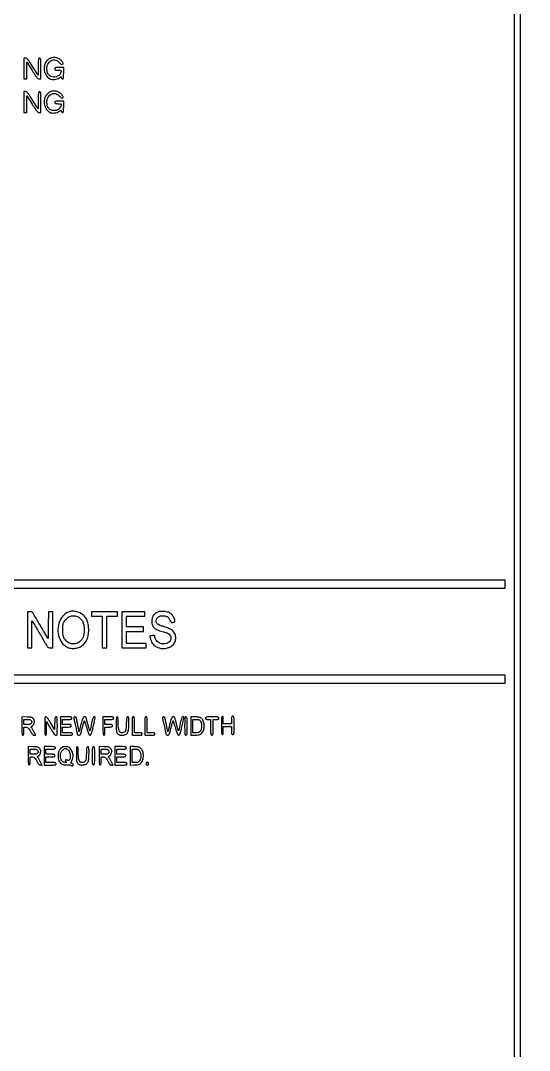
# Model space of a CAD drawing. Extents: x 0 to 1066, y 0 to 761.
# Drawn here: x 895 to 962.9, y 494.9 to 632.4 of the extents above; entities that cross this region are included whole.
import ezdxf

# ---------------------------------------------------------------- set-up
doc = ezdxf.new("R2010")
doc.units = 0
doc.header["$MEASUREMENT"] = 0

msp = doc.modelspace()

# ---------------------------------------------------------------- linework, layer by layer
for points in [[(183.390323, 95.266879, 0.000001), (192.989143, 95.254457, 0.000118)], [(479.458836, 95.240684, -0.000004), (502.524384, 95.211821, -0.198594)], [(733.258836, 95.240684, -0.000004), (756.324384, 95.211821, -0.198594)], [(542.992229, 95.24091, -0.000004), (565.972908, 95.212432, -0.198597)], [(606.442229, 95.24091, -0.000004), (629.422908, 95.212432, -0.198597)], [(669.892229, 95.24091, -0.000004), (692.872908, 95.212432, -0.198597)]]:
    msp.add_lwpolyline(points, format="xyb")
for points in [[(409.06215, 749.15415), (40.8618, 749.132981), (40.8618, 380.65769), (40.8618, 12.1824), (501.2973, 12.1824), (961.7328, 12.1824), (961.7328, 380.646631), (961.7328, 749.110861), (961.41555, 749.1633, 0.040886), (961.153339, 749.184871, 0.000002), (934.190609, 749.194398, 0.000089), (904.448031, 749.199508, 0.000054), (869.1804, 749.195529, -0.000029), (813.61687, 749.186499, -0.000004), (696.10453, 749.175037, -0.000004), (556.774728, 749.163736, -0.000004)], [(895.4064, 625.9977), (895.4064, 624.6018), (895.6179, 624.6018), (895.8294, 624.6018), (895.8294, 625.71874), (895.8294, 626.835681), (896.52735, 625.722175, 0.003964), (896.934192, 625.084393, 0.029731), (897.146791, 624.795968, 0.069798), (897.303088, 624.654174, 0.146703), (897.45795, 624.605234), (897.6906, 624.6018), (897.6906, 625.9977, 0.001998), (897.687082, 626.878242, 0.027744), (897.666923, 627.195465, 0.105182), (897.617521, 627.340387, 0.264061), (897.523787, 627.3936, 0.235214), (897.430827, 627.347308, 0.120933), (897.378172, 627.224836, 0.033481), (897.351806, 626.95778, 0.002711), (897.333437, 626.252887), (897.3099, 625.112173), (896.5908, 626.252497, 0.003789), (896.169516, 626.909468, 0.029398), (895.952933, 627.202462, 0.070275), (895.794998, 627.34527, 0.149384), (895.63905, 627.393211), (895.4064, 627.3936)], [(898.876686, 627.330019, 0.153648), (898.322144, 626.791766, 0.126594), (898.122454, 625.988108, 0.125007), (898.334852, 625.180027, 0.148016), (898.899097, 624.631639, 0.089499), (899.179522, 624.545284, 0.05532), (899.525386, 624.541936, 0.054674), (899.869167, 624.615242, 0.079495), (900.143982, 624.75761, -0.007243), (900.299819, 624.86937, -0.144502), (900.354841, 624.887644, -0.312578), (900.390547, 624.864643, -0.03422), (900.423356, 624.767009, 0.07168), (900.449971, 624.703865, 0.070292), (900.493472, 624.65033, 0.075723), (900.546615, 624.614212, 0.111906), (900.60138, 624.6018, 0.253212), (900.670429, 624.639164, 0.10123), (900.711305, 624.742395, 0.038242), (900.731542, 624.94654, 0.00559), (900.7362, 625.3632), (900.7362, 626.1246), (900.144, 626.1246, 0.006583), (899.794108, 626.119993, 0.063075), (899.646975, 626.097407, 0.183695), (899.57813, 626.045974, 0.142406), (899.5518, 625.9554, 0.110458), (899.571591, 625.866907, 0.189791), (899.625825, 625.81581, 0.083766), (899.737131, 625.791694, 0.011557), (899.9748, 625.7862, -0.030252), (900.26135, 625.768847, -0.207645), (900.380418, 625.699012, -0.240299), (900.400815, 625.571993, -0.040096), (900.303298, 625.336488, -0.10521), (900.081352, 625.063358, -0.096402), (899.760729, 624.893756, -0.092613), (899.388493, 624.852776, -0.088348), (899.019863, 624.947409, -0.166636), (898.656979, 625.290771, -0.103781), (898.495785, 625.859961, -0.099019), (898.574369, 626.469378, -0.137266), (898.883089, 626.922124, -0.083242), (899.18845, 627.10244, -0.108241), (899.508679, 627.151382, -0.107382), (899.821954, 627.062003, -0.080874), (900.10718, 626.8437, 0.045646), (900.406535, 626.579322, 0.27349), (900.605197, 626.559734, 0.416074), (900.657809, 626.705409, 0.05619), (900.468196, 627.011743, 0.094145), (900.151871, 627.287252, 0.083046), (899.742526, 627.442777, 0.081341), (899.297031, 627.458401, 0.08478)], [(895.4064, 621.5139), (895.4064, 620.118), (895.6179, 620.118), (895.8294, 620.118), (895.8294, 621.23494), (895.8294, 622.351881), (896.52735, 621.238375, 0.003964), (896.934192, 620.600593, 0.029731), (897.146791, 620.312168, 0.069798), (897.303088, 620.170374, 0.146703), (897.45795, 620.121434), (897.6906, 620.118), (897.6906, 621.5139, 0.001998), (897.687082, 622.394442, 0.027744), (897.666923, 622.711665, 0.105182), (897.617521, 622.856587, 0.264061), (897.523787, 622.9098, 0.235214), (897.430827, 622.863508, 0.120933), (897.378172, 622.741036, 0.033481), (897.351806, 622.47398, 0.002711), (897.333437, 621.769087), (897.3099, 620.628373), (896.5908, 621.768697, 0.003789), (896.169516, 622.425668, 0.029398), (895.952933, 622.718662, 0.070275), (895.794998, 622.86147, 0.149384), (895.63905, 622.909411), (895.4064, 622.9098)], [(898.876686, 622.846219, 0.153648), (898.322144, 622.307966, 0.126594), (898.122454, 621.504308, 0.125007), (898.334852, 620.696227, 0.148016), (898.899097, 620.147839, 0.089499), (899.179522, 620.061484, 0.05532), (899.525386, 620.058136, 0.054674), (899.869167, 620.131442, 0.079495), (900.143982, 620.27381, -0.007243), (900.299819, 620.38557, -0.144502), (900.354841, 620.403844, -0.312578), (900.390547, 620.380843, -0.03422), (900.423356, 620.283209, 0.07168), (900.449971, 620.220065, 0.070292), (900.493472, 620.16653, 0.075723), (900.546615, 620.130412, 0.111906), (900.60138, 620.118, 0.253212), (900.670429, 620.155364, 0.10123), (900.711305, 620.258595, 0.038242), (900.731542, 620.46274, 0.00559), (900.7362, 620.8794), (900.7362, 621.6408), (900.144, 621.6408, 0.006583), (899.794108, 621.636193, 0.063075), (899.646975, 621.613607, 0.183695), (899.57813, 621.562174, 0.142406), (899.5518, 621.4716, 0.110458), (899.571591, 621.383107, 0.189791), (899.625825, 621.33201, 0.083766), (899.737131, 621.307894, 0.011557), (899.9748, 621.3024, -0.030252), (900.26135, 621.285047, -0.207645), (900.380418, 621.215212, -0.240299), (900.400815, 621.088193, -0.040096), (900.303298, 620.852688, -0.10521), (900.081352, 620.579558, -0.096402), (899.760729, 620.409956, -0.092613), (899.388493, 620.368976, -0.088348), (899.019863, 620.463609, -0.166636), (898.656979, 620.806971, -0.103781), (898.495785, 621.376161, -0.099019), (898.574369, 621.985578, -0.137266), (898.883089, 622.438324, -0.083242), (899.18845, 622.61864, -0.108241), (899.508679, 622.667582, -0.107382), (899.821954, 622.578203, -0.080874), (900.10718, 622.3599, 0.045646), (900.406535, 622.095522, 0.27349), (900.605197, 622.075934, 0.416074), (900.657809, 622.221609, 0.05619), (900.468196, 622.527943, 0.094145), (900.151871, 622.803452, 0.083046), (899.742526, 622.958977, 0.081341), (899.297031, 622.974601, 0.08478)], [(895.914, 551.0421), (895.914, 548.631), (896.2101, 548.631), (896.5062, 548.631), (896.5062, 550.427239), (896.5062, 552.223477), (896.69655, 551.926797, -0.002201), (896.876653, 551.643351, -0.004363), (897.01652, 551.416707, -0.00349), (897.17089, 551.157543, -0.000951), (897.411097, 550.746, 0.000636), (897.541032, 550.523062, 0.000705), (897.667192, 550.307931, 0.000652), (897.775367, 550.12461, 0.003648), (897.834163, 550.0269, -0.004309), (897.878677, 549.952702, -0.003147), (897.92689, 549.869554, -0.00318), (897.971586, 549.790172, -0.007012), (898.004483, 549.728855, 0.00826), (898.045803, 549.652298, 0.001154), (898.134263, 549.495534, 0.001319), (898.239913, 549.310452, 0.001119), (898.352459, 549.115505, 0.011012), (898.532059, 548.82114, 0.083284), (898.64098, 548.700898, 0.12813), (898.76352, 548.647099, 0.039728), (898.965809, 548.631), (899.298, 548.631), (899.298, 551.0421), (899.298, 553.4532), (899.003582, 553.4532), (898.709165, 553.4532), (898.686332, 551.657032), (898.6635, 549.860864), (898.28368, 550.493782, 0.000182), (898.13069, 550.748509, 0.000213), (897.985099, 550.990483, 0.000188), (897.861754, 551.195113, 0.001283), (897.800597, 551.2959, -0.004688), (897.756176, 551.370245, -0.003396), (897.70804, 551.453846, -0.00343), (897.663406, 551.533874, -0.007476), (897.630517, 551.595989, 0.011381), (897.583587, 551.682974, 0.000679), (897.435672, 551.941983, 0.001021), (897.258451, 552.249875, 0.000753), (897.061045, 552.590039, 0.004165), (896.728141, 553.150905, 0.054732), (896.581556, 553.342393, 0.135985), (896.442247, 553.425478, 0.066966), (896.236195, 553.4532), (895.914, 553.4532)], [(901.5399, 553.462615, 0.134948), (900.746627, 553.009773, 0.100326), (900.188036, 552.164256, 0.091425), (899.969285, 551.093384, 0.089524), (900.144038, 550.006461, 0.05997), (900.451769, 549.381867, 0.083506), (900.873157, 548.92425, 0.088296), (901.401443, 548.646642, 0.075833), (902.022369, 548.548783, 0.065437), (902.599701, 548.621766, 0.078929), (903.09961, 548.841403, 0.077802), (903.512179, 549.208239, 0.061377), (903.833107, 549.713237, 0.07987), (904.049835, 550.455412, 0.051803), (904.068829, 551.351152, 0.052875), (903.907592, 552.198835, 0.107531), (903.579401, 552.78853, 0.070154), (903.154668, 553.152588, 0.062415), (902.629087, 553.402517, 0.06358), (902.068213, 553.511678, 0.079082)], [(902.534644, 552.821795, -0.091165), (902.931838, 552.562923, -0.081068), (903.230347, 552.169913, -0.071345), (903.415341, 551.655713, -0.049893), (903.47889, 551.0421, -0.031667), (903.449794, 550.556273, -0.050453), (903.357444, 550.150817, -0.057516), (903.19813, 549.812129, -0.061435), (902.968728, 549.526874, -0.118659), (902.417932, 549.200764, -0.126644), (901.792966, 549.171741, -0.120518), (901.208319, 549.450861, -0.101129), (900.773228, 549.9846, -0.092845), (900.652334, 550.379337, -0.026027), (900.613494, 551.026021, -0.025821), (900.64171, 551.671537, -0.097567), (900.756757, 552.0573, -0.074594), (901.099334, 552.523947, -0.095923), (901.5385, 552.822697, -0.102839), (902.032632, 552.923451, -0.098306)], [(913.501151, 553.46109, 0.081002), (913.075287, 553.29978, 0.099559), (912.75693, 553.019319, 0.095105), (912.562065, 552.626499, 0.067817), (912.4956, 552.138721, 0.097632), (912.59151, 551.652217, 0.118189), (912.862864, 551.27578, 0.08675), (913.349374, 550.985563, 0.033415), (914.103751, 550.753868, -0.038762), (914.52628, 550.619141, -0.077561), (914.826023, 550.439072, -0.102252), (915.0042, 550.214737, -0.117391), (915.06744, 549.949094, -0.203446), (914.855608, 549.450034, -0.148215), (914.312867, 549.171823, -0.129053), (913.645994, 549.223472, -0.147355), (913.129166, 549.597605, -0.033549), (913.048572, 549.719411, -0.028898), (912.980454, 549.857009, -0.029956), (912.933306, 549.989448, -0.070644), (912.9186, 550.093017, 0.038811), (912.908713, 550.220202, 0.234871), (912.87158, 550.272597, 0.148844), (912.795139, 550.287882, 0.013736), (912.60135, 550.263407, 0.005063), (912.477855, 550.243068, 0.007371), (912.369446, 550.222432, 0.004053), (912.278695, 550.203, 0.116815), (912.25739, 550.192665, 0.304421), (912.232515, 550.110975, 0.010815), (912.340195, 549.782821, 0.019586), (912.470922, 549.453481, 0.042404), (912.601853, 549.214828, 0.11532), (913.0188, 548.822782, 0.079301), (913.626891, 548.589209, 0.075944), (914.304736, 548.550623, 0.089262), (914.923485, 548.723726, 0.107363), (915.3866, 549.086687, 0.1065), (915.659043, 549.610072, 0.108663), (915.68882, 550.190414, 0.11594), (915.469635, 550.71458, 0.057144), (915.253643, 550.95062, 0.056762), (914.989372, 551.132255, 0.037365), (914.605214, 551.301078, 0.010211), (913.9761, 551.508821, -0.018544), (913.529953, 551.664436, -0.06976), (913.272273, 551.809243, -0.117067), (913.136441, 551.975018, -0.113831), (913.0878, 552.185903, -0.144076), (913.193371, 552.544671, -0.128504), (913.480251, 552.808107, -0.109851), (913.900354, 552.923647, -0.085372), (914.372176, 552.866388, -0.036298), (914.554592, 552.796963, -0.080539), (914.677271, 552.71358, -0.073251), (914.774181, 552.590469, -0.026044), (914.875574, 552.390142, 0.051929), (915.008643, 552.157862, 0.126028), (915.159163, 552.032091, 0.157556), (915.328725, 552.009442, 0.096853), (915.518036, 552.083493, 0.318011), (915.60083, 552.285468, 0.06295), (915.457963, 552.673845, 0.057175), (915.190441, 553.071284, 0.098043), (914.87808, 553.318071, 0.065319), (914.608252, 553.414352, 0.027205), (914.225692, 553.475263, 0.027277), (913.827149, 553.49479, 0.04875)], [(895.1526, 538.186321, 0.003202), (895.156926, 537.510813, 0.022501), (895.175932, 537.18237, 0.049121), (895.21183, 537.006147, 0.329081), (895.2795, 536.9562, 0.232029), (895.341237, 536.98648, 0.108427), (895.380369, 537.069, 0.047315), (895.401101, 537.224857, 0.00942), (895.4064, 537.5061, -0.00595), (895.410707, 537.868065, -0.096871), (895.436744, 537.986198, -0.238613), (895.50141, 538.039815, -0.056005), (895.645453, 538.056, -0.111153), (895.846905, 538.010656, -0.081177), (896.03622, 537.879801, -0.058854), (896.22191, 537.653171, -0.025924), (896.413772, 537.31575, 0.021841), (896.513516, 537.136953, 0.069009), (896.60067, 537.031427, 0.100305), (896.693178, 536.975632, 0.085906), (896.805445, 536.9562), (897.01665, 536.9562), (896.810473, 537.35805, 0.006834), (896.722406, 537.524072, 0.006481), (896.628298, 537.690612, 0.006451), (896.541251, 537.83576, 0.022591), (896.479827, 537.925875, -0.02569), (896.413248, 538.024864, -0.192002), (896.404329, 538.079664, -0.198014), (896.435663, 538.12459, -0.027525), (896.536528, 538.181775, 0.089041), (896.614481, 538.239614, 0.046566), (896.688998, 538.335276, 0.042448), (896.752234, 538.455602, 0.038847), (896.796464, 538.588463, 0.026721), (896.830434, 538.764822, 0.076578), (896.828442, 538.889241, 0.082928), (896.789416, 539.001584, 0.035157), (896.703072, 539.136262, 0.057331), (896.580502, 539.26654, 0.10358), (896.452117, 539.335832, 0.055706), (896.256985, 539.370774, 0.007564), (895.841758, 539.391871), (895.1526, 539.416443)], [(898.1982, 538.1829, 0.003213), (898.202528, 537.509379, 0.022561), (898.221538, 537.1818, 0.049302), (898.257453, 537.006077, 0.328801), (898.3251, 536.9562, 0.295501), (898.390472, 536.998531, 0.070336), (898.428206, 537.129231, 0.029944), (898.44824, 537.376794, 0.004715), (898.453837, 537.86565), (898.455674, 538.7751), (898.982587, 537.868957, 0.006242), (899.261961, 537.402024, 0.029041), (899.441682, 537.144737, 0.052989), (899.578926, 537.004238, 0.170079), (899.69985, 536.959507, 0.199339), (899.808131, 537.002273, 0.163117), (899.865825, 537.113706, 0.036571), (899.886904, 537.372581, 0.002034), (899.8902, 538.1829, 0.002367), (899.886569, 538.950072, 0.031318), (899.866184, 539.232383, 0.117824), (899.816377, 539.361077, 0.246563), (899.72396, 539.4096, 0.195513), (899.633155, 539.372682, 0.145553), (899.579852, 539.277256, 0.043894), (899.552339, 539.070993, 0.004128), (899.53361, 538.559718), (899.5095, 537.709836), (899.016317, 538.559718, 0.007787), (898.776238, 538.958983, 0.025041), (898.599401, 539.21361, 0.035073), (898.461547, 539.368518, 0.195814), (898.360667, 539.4096, 0.254619), (898.270661, 539.360588, 0.110911), (898.222151, 539.228758, 0.030502), (898.201887, 538.942586, 0.002427)], [(900.3132, 538.1829), (900.3132, 536.9562), (901.1169, 536.9562, 0.004147), (901.607609, 536.96027, 0.047763), (901.798988, 536.981803, 0.16431), (901.886394, 537.033393, 0.179874), (901.9206, 537.1254, 0.157888), (901.89106, 537.216616, 0.176663), (901.81485, 537.268163, 0.055952), (901.649978, 537.290253, 0.005351), (901.2438, 537.2946), (900.567, 537.2946), (900.567, 537.6753), (900.567, 538.056), (901.1592, 538.056, 0.006583), (901.509092, 538.060607, 0.063075), (901.656225, 538.083193, 0.183695), (901.72507, 538.134626, 0.142406), (901.7514, 538.2252, 0.142406), (901.72507, 538.315774, 0.183695), (901.656225, 538.367207, 0.063075), (901.509092, 538.389793, 0.006583), (901.1592, 538.3944), (900.567, 538.3944), (900.567, 538.7328), (900.567, 539.0712), (901.2015, 539.0712, 0.005909), (901.579526, 539.075667, 0.059311), (901.735538, 539.09799, 0.180365), (901.808056, 539.149488, 0.150217), (901.836, 539.2404, 0.17273), (901.803327, 539.332157, 0.168559), (901.719675, 539.38375, 0.050222), (901.537122, 539.405449, 0.004487), (901.0746, 539.4096), (900.3132, 539.4096)], [(902.0898, 539.282004, 0.047767), (902.098043, 539.195913, 0.002528), (902.151838, 538.924943, 0.003959), (902.220092, 538.603057, 0.00287), (902.300993, 538.245654, -0.000002), (902.3851, 537.883738, -0.000002), (902.463137, 537.547931, -0.000002), (902.528637, 537.266067, -0.000017), (902.556405, 537.14655, 0.147869), (902.637727, 537.005131, 0.205885), (902.773244, 536.955782, 0.176392), (902.919055, 537.018475, 0.11354), (903.022446, 537.173083, 0.021448), (903.064856, 537.300871, 0.003611), (903.133671, 537.549207, 0.003945), (903.210181, 537.842464, 0.003496), (903.285289, 538.148947, -0.006156), (903.35752, 538.437052, -0.010899), (903.425162, 538.672499, -0.005551), (903.485841, 538.860207, -0.556878), (903.50815, 538.86545, -0.11647), (903.53127, 538.828034, -0.001547), (903.617185, 538.567481, -0.004332), (903.713493, 538.263434, -0.00282), (903.819685, 537.910736, 0.006286), (903.966008, 537.436677, 0.030826), (904.068262, 537.175823, 0.058933), (904.158381, 537.029803, 0.190588), (904.255284, 536.973875, 0.326366), (904.377875, 537.038344, 0.039676), (904.496507, 537.338483, 0.018108), (904.650741, 537.916196, 0.002117), (904.942734, 539.21925, 0.040046), (904.955678, 539.31373, 0.15964), (904.940814, 539.369494, 0.190105), (904.897944, 539.399968, 0.060633), (904.818808, 539.4096, 0.243546), (904.705812, 539.35109, 0.075824), (904.617629, 539.174817, 0.023764), (904.516062, 538.80053, 0.001912), (904.299479, 537.8022), (904.236426, 537.5061), (904.146198, 537.8022, -0.004222), (904.101612, 537.953072, -0.001439), (904.039359, 538.172854, -0.00143), (903.972005, 538.415956, -0.001648), (903.909196, 538.6482, 0.00027), (903.850798, 538.866517, 0.000345), (903.796737, 539.067631, 0.000267), (903.7512, 539.236213, 0.002921), (903.732466, 539.30385, 0.133791), (903.708106, 539.344301, 0.071199), (903.660212, 539.378536, 0.062684), (903.59731, 539.401728, 0.057069), (903.528561, 539.4096, 0.191396), (903.390837, 539.354876, 0.101864), (903.283933, 539.202352, 0.038771), (903.176381, 538.889173, 0.004991), (903.00535, 538.200187), (902.821006, 537.42454), (902.712233, 537.88832, -0.004337), (902.663644, 538.103887, -0.002315), (902.60712, 538.371185, -0.002304), (902.551921, 538.644677, -0.003592), (902.507145, 538.88085, 0.011053), (902.450227, 539.158379, 0.057006), (902.398263, 539.30609, 0.121799), (902.335234, 539.38175, 0.159795), (902.250315, 539.4096, 0.077986), (902.188996, 539.399977, 0.090324), (902.136951, 539.372119, 0.100781), (902.102158, 539.330666, 0.124994)], [(905.9814, 538.1829, 0.003213), (905.985728, 537.509379, 0.022561), (906.004738, 537.1818, 0.049302), (906.040653, 537.006077, 0.328801), (906.1083, 536.9562, 0.232029), (906.170037, 536.98648, 0.108427), (906.209169, 537.069, 0.047315), (906.229901, 537.224857, 0.00942), (906.2352, 537.5061), (906.2352, 538.056), (906.7428, 538.056, 0.008455), (907.036498, 538.060967, 0.072107), (907.1658, 538.0842, 0.188641), (907.227332, 538.135468, 0.12648), (907.2504, 538.2252, 0.12648), (907.227332, 538.314932, 0.188641), (907.1658, 538.3662, 0.072107), (907.036498, 538.389433, 0.008455), (906.7428, 538.3944), (906.2352, 538.3944), (906.2352, 538.7328), (906.2352, 539.0712), (906.8274, 539.0712, 0.006583), (907.177292, 539.075807, 0.063075), (907.324425, 539.098393, 0.183695), (907.39327, 539.149826, 0.142406), (907.4196, 539.2404, 0.165398), (907.388483, 539.331895, 0.1727), (907.308563, 539.383474, 0.052938), (907.134845, 539.405357, 0.004884), (906.7005, 539.4096), (905.9814, 539.4096)], [(907.758, 538.390555, 0.003964), (907.763025, 537.756702, 0.037977), (907.78777, 537.487831, 0.086932), (907.84769, 537.319039, 0.067817), (907.965655, 537.163855, 0.045287), (908.082829, 537.06618, 0.061733), (908.204629, 537.002605, 0.057123), (908.345502, 536.967588, 0.032389), (908.521116, 536.9562, 0.091481), (908.978883, 537.04066, 0.171956), (909.261683, 537.281525, 0.107033), (909.409719, 537.74133, 0.02456), (909.45, 538.560883, 0.004091), (909.445858, 539.067082, 0.042042), (909.424904, 539.275079, 0.139542), (909.376641, 539.372071, 0.210994), (909.291667, 539.4096, 0.224554), (909.205166, 539.368689, 0.120063), (909.152804, 539.259807, 0.038088), (909.12201, 539.029874, 0.003955), (909.095225, 538.484662, -0.011778), (909.05155, 537.81091, -0.086058), (908.968704, 537.499462, -0.186836), (908.812986, 537.348554, -0.100409), (908.547024, 537.2946, -0.036356), (908.385266, 537.306377, -0.118728), (908.286354, 537.346081, -0.110433), (908.212363, 537.428302, -0.02926), (908.134383, 537.587983, -0.051176), (908.082826, 537.758561, -0.018965), (908.044464, 538.006797, -0.016895), (908.019892, 538.30719, -0.011958), (908.0118, 538.645483, 0.005918), (908.007005, 539.050643, 0.03524), (907.987138, 539.261097, 0.084231), (907.948949, 539.371637, 0.274093), (907.8849, 539.4096, 0.308918), (907.818715, 539.364395, 0.062189), (907.781784, 539.218609, 0.026926), (907.762483, 538.943539, 0.004053)], [(909.873, 538.1829), (909.873, 536.9562), (910.5498, 536.9562, 0.005351), (910.955978, 536.960547, 0.055952), (911.12085, 536.982638, 0.176663), (911.19706, 537.034184, 0.157888), (911.2266, 537.1254, 0.12648), (911.203532, 537.215132, 0.188641), (911.142, 537.2664, 0.072107), (911.012698, 537.289633, 0.008455), (910.719, 537.2946), (910.2114, 537.2946), (910.2114, 538.3521, 0.002827), (910.207669, 539.012059, 0.036854), (910.186866, 539.256262, 0.138781), (910.135606, 539.366732, 0.218517), (910.0422, 539.4096, 0.240299), (909.947878, 539.361491, 0.123223), (909.897067, 539.235113, 0.031956), (909.876589, 538.955762, 0.002322)], [(911.565, 538.1829), (911.565, 536.9562), (912.2418, 536.9562, 0.005351), (912.647978, 536.960547, 0.055952), (912.81285, 536.982638, 0.176663), (912.88906, 537.034184, 0.157888), (912.9186, 537.1254, 0.12648), (912.895532, 537.215132, 0.188641), (912.834, 537.2664, 0.072107), (912.704698, 537.289633, 0.008455), (912.411, 537.2946), (911.9034, 537.2946), (911.9034, 538.3521, 0.002827), (911.899669, 539.012059, 0.036854), (911.878866, 539.256262, 0.138781), (911.827606, 539.366732, 0.218517), (911.7342, 539.4096, 0.240299), (911.639878, 539.361491, 0.123223), (911.589067, 539.235113, 0.031956), (911.568589, 538.955762, 0.002322)], [(913.9338, 539.282004, 0.047767), (913.942043, 539.195913, 0.002528), (913.995838, 538.924943, 0.003959), (914.064092, 538.603057, 0.00287), (914.144993, 538.245654, -0.000002), (914.2291, 537.883738, -0.000002), (914.307137, 537.547931, -0.000002), (914.372637, 537.266067, -0.000017), (914.400405, 537.14655, 0.147869), (914.481727, 537.005131, 0.205885), (914.617244, 536.955782, 0.176392), (914.763055, 537.018475, 0.11354), (914.866446, 537.173083, 0.021448), (914.908856, 537.300871, 0.003611), (914.977671, 537.549207, 0.003945), (915.054181, 537.842464, 0.003496), (915.129289, 538.148947, -0.006156), (915.20152, 538.437052, -0.010899), (915.269162, 538.672499, -0.005551), (915.329841, 538.860207, -0.556878), (915.35215, 538.86545, -0.11647), (915.37527, 538.828034, -0.001547), (915.461185, 538.567481, -0.004332), (915.557493, 538.263434, -0.00282), (915.663685, 537.910736, 0.006286), (915.810008, 537.436677, 0.030826), (915.912262, 537.175823, 0.058933), (916.002381, 537.029803, 0.190588), (916.099284, 536.973875, 0.326366), (916.221875, 537.038344, 0.039676), (916.340507, 537.338483, 0.018108), (916.494741, 537.916196, 0.002117), (916.786734, 539.21925, 0.040046), (916.799678, 539.31373, 0.15964), (916.784814, 539.369494, 0.190105), (916.741944, 539.399968, 0.060633), (916.662808, 539.4096, 0.243546), (916.549812, 539.35109, 0.075824), (916.461629, 539.174817, 0.023764), (916.360062, 538.80053, 0.001912), (916.143479, 537.8022), (916.080426, 537.5061), (915.990198, 537.8022, -0.004222), (915.945612, 537.953072, -0.001439), (915.883359, 538.172854, -0.00143), (915.816005, 538.415956, -0.001648), (915.753196, 538.6482, 0.00027), (915.694798, 538.866517, 0.000345), (915.640737, 539.067631, 0.000267), (915.5952, 539.236213, 0.002921), (915.576466, 539.30385, 0.133791), (915.552106, 539.344301, 0.071199), (915.504212, 539.378536, 0.062684), (915.44131, 539.401728, 0.057069), (915.372561, 539.4096, 0.191396), (915.234837, 539.354876, 0.101864), (915.127933, 539.202352, 0.038771), (915.020381, 538.889173, 0.004991), (914.84935, 538.200187), (914.665006, 537.42454), (914.556233, 537.88832, -0.004337), (914.507644, 538.103887, -0.002315), (914.45112, 538.371185, -0.002304), (914.395921, 538.644677, -0.003592), (914.351145, 538.88085, 0.011053), (914.294227, 539.158379, 0.057006), (914.242263, 539.30609, 0.121799), (914.179234, 539.38175, 0.159795), (914.094315, 539.4096, 0.077986), (914.032996, 539.399977, 0.090324), (913.980951, 539.372119, 0.100781), (913.946158, 539.330666, 0.124994)], [(916.8948, 538.1829, 0.002322), (916.898389, 537.410038, 0.031956), (916.918867, 537.130688, 0.123223), (916.969678, 537.004309, 0.240299), (917.064, 536.9562, 0.240299), (917.158322, 537.004309, 0.123223), (917.209133, 537.130688, 0.031956), (917.229611, 537.410038, 0.002322), (917.2332, 538.1829, 0.002322), (917.229611, 538.955762, 0.031956), (917.209133, 539.235113, 0.123223), (917.158322, 539.361491, 0.240299), (917.064, 539.4096, 0.240299), (916.969678, 539.361491, 0.123223), (916.918867, 539.235113, 0.031956), (916.898389, 538.955762, 0.002322)], [(917.7408, 538.1829), (917.7408, 536.9562), (918.22725, 536.964633, 0.018847), (918.69022, 536.990133, 0.076273), (918.963629, 537.058481, 0.107083), (919.154818, 537.192269, 0.057946), (919.325022, 537.425164, 0.09461), (919.496013, 537.929818, 0.077415), (919.486601, 538.500431, 0.083451), (919.310967, 539.000865, 0.148656), (919.000784, 539.302603, 0.065462), (918.88844, 539.343066, 0.01784), (918.702459, 539.376774, 0.017725), (918.486831, 539.400191, 0.017594), (918.26955, 539.408353), (917.7408, 539.4096)], [(919.6866, 539.2404, 0.094959), (919.703163, 539.153974, 0.184152), (919.75005, 539.102925, 0.098846), (919.843039, 539.07753, 0.017388), (920.025, 539.0712), (920.3634, 539.0712), (920.3634, 538.0137, 0.002827), (920.367131, 537.353741, 0.036854), (920.387934, 537.109537, 0.138781), (920.439194, 536.999068, 0.218517), (920.5326, 536.9562, 0.218517), (920.626006, 536.999068, 0.138781), (920.677266, 537.109537, 0.036854), (920.698069, 537.353741, 0.002827), (920.7018, 538.0137), (920.7018, 539.0712), (921.0825, 539.0712, 0.013964), (921.292258, 539.077059, 0.090841), (921.394463, 539.10175, 0.188085), (921.445034, 539.152795, 0.102588), (921.4632, 539.2404, 0.193568), (921.426002, 539.332885, 0.15568), (921.331013, 539.384421, 0.043488), (921.122005, 539.405667, 0.003595), (920.5749, 539.4096, 0.003595), (920.027795, 539.405667, 0.043488), (919.818788, 539.384421, 0.15568), (919.723798, 539.332885, 0.193568)], [(921.8016, 538.2675, 0.003213), (921.805928, 537.593979, 0.022561), (921.824938, 537.2664, 0.049302), (921.860853, 537.090677, 0.328801), (921.9285, 537.0408, 0.232029), (921.990237, 537.07108, 0.108427), (922.029369, 537.1536, 0.047315), (922.050101, 537.309457, 0.00942), (922.0554, 537.5907), (922.0554, 538.1406), (922.6053, 538.1406), (923.1552, 538.1406), (923.1552, 537.5907, 0.007414), (923.159971, 537.26892, 0.067313), (923.182858, 537.130688, 0.186514), (923.234213, 537.065504, 0.134481), (923.3244, 537.0408, 0.240299), (923.418722, 537.088909, 0.123223), (923.469533, 537.215287, 0.031956), (923.490011, 537.494638, 0.002322), (923.4936, 538.2675, 0.002322), (923.490011, 539.040362, 0.031956), (923.469533, 539.319712, 0.123223), (923.418722, 539.446091, 0.240299), (923.3244, 539.4942, 0.12648), (923.234668, 539.471132, 0.188641), (923.1834, 539.4096, 0.072107), (923.160167, 539.280298, 0.008455), (923.1552, 538.9866), (923.1552, 538.479), (922.6053, 538.479), (922.0554, 538.479), (922.0554, 538.9866, 0.010614), (922.049947, 539.243441, 0.050675), (922.028963, 539.38845, 0.113455), (921.989668, 539.46563, 0.222027), (921.9285, 539.4942, 0.328801), (921.860853, 539.444323, 0.049302), (921.824938, 539.2686, 0.022561), (921.805928, 538.941021, 0.003213)], [(896.4216, 538.902, -0.049536), (896.457762, 538.814626, -0.073486), (896.469853, 538.7328, -0.073486), (896.457762, 538.650974, -0.049536), (896.4216, 538.5636, -0.09537), (896.352705, 538.478675, -0.100861), (896.258466, 538.427433, -0.059921), (896.113432, 538.401448, -0.014397), (895.868723, 538.3944), (895.4064, 538.3944), (895.4064, 538.7328), (895.4064, 539.0712), (895.868723, 539.0712, -0.014397), (896.113432, 539.064152, -0.059921), (896.258466, 539.038167, -0.100861), (896.352705, 538.986925, -0.09537)], [(919.015753, 538.79625, -0.090931), (919.128074, 538.514531, -0.056823), (919.158135, 538.159609, -0.056208), (919.107225, 537.801788, -0.081785), (918.97843, 537.510909, -0.053857), (918.885167, 537.397366, -0.102503), (918.786165, 537.333735, -0.073821), (918.648488, 537.303009, -0.018052), (918.41565, 537.2946), (917.9946, 537.2946), (917.9946, 538.1829), (917.9946, 539.0712), (918.418843, 539.0712, -0.017821), (918.668818, 539.062288, -0.090339), (918.803317, 539.027735, -0.111314), (918.903076, 538.951366, -0.033754)], [(895.9986, 534.210121, 0.003202), (896.002926, 533.534613, 0.022501), (896.021932, 533.20617, 0.049121), (896.05783, 533.029947, 0.329081), (896.1255, 532.98, 0.232029), (896.187237, 533.01028, 0.108427), (896.226369, 533.0928, 0.047315), (896.247101, 533.248657, 0.00942), (896.2524, 533.5299, -0.00595), (896.256707, 533.891865, -0.096871), (896.282744, 534.009998, -0.238613), (896.34741, 534.063615, -0.056005), (896.491453, 534.0798, -0.111153), (896.692905, 534.034456, -0.081177), (896.88222, 533.903601, -0.058854), (897.06791, 533.676971, -0.025924), (897.259772, 533.33955, 0.021841), (897.359516, 533.160753, 0.069009), (897.44667, 533.055227, 0.100305), (897.539178, 532.999432, 0.085906), (897.651445, 532.98), (897.86265, 532.98), (897.656473, 533.38185, 0.006834), (897.568406, 533.547872, 0.006481), (897.474298, 533.714412, 0.006451), (897.387251, 533.85956, 0.022591), (897.325827, 533.949675, -0.02569), (897.259248, 534.048664, -0.192002), (897.250329, 534.103464, -0.198014), (897.281663, 534.14839, -0.027525), (897.382528, 534.205575, 0.089041), (897.460481, 534.263414, 0.046566), (897.534998, 534.359076, 0.042448), (897.598234, 534.479402, 0.038847), (897.642464, 534.612263, 0.026721), (897.676434, 534.788622, 0.076578), (897.674442, 534.913041, 0.082928), (897.635416, 535.025384, 0.035157), (897.549072, 535.160062, 0.057331), (897.426502, 535.29034, 0.10358), (897.298117, 535.359632, 0.055706), (897.102985, 535.394574, 0.007564), (896.687758, 535.415671), (895.9986, 535.440243)], [(897.2676, 534.9258, -0.049536), (897.303762, 534.838426, -0.073486), (897.315853, 534.7566, -0.073486), (897.303762, 534.674774, -0.049536), (897.2676, 534.5874, -0.09537), (897.198705, 534.502475, -0.100861), (897.104466, 534.451233, -0.059921), (896.959432, 534.425248, -0.014397), (896.714723, 534.4182), (896.2524, 534.4182), (896.2524, 534.7566), (896.2524, 535.095), (896.714723, 535.095, -0.014397), (896.959432, 535.087952, -0.059921), (897.104466, 535.061967, -0.100861), (897.198705, 535.010725, -0.09537)], [(898.1136, 534.2067), (898.1136, 532.98), (898.9173, 532.98, 0.004147), (899.408009, 532.98407, 0.047763), (899.599388, 533.005603, 0.16431), (899.686794, 533.057193, 0.179874), (899.721, 533.1492, 0.157888), (899.69146, 533.240416, 0.176663), (899.61525, 533.291962, 0.055952), (899.450378, 533.314053, 0.005351), (899.0442, 533.3184), (898.3674, 533.3184), (898.3674, 533.6991), (898.3674, 534.0798), (898.9596, 534.0798, 0.006583), (899.309492, 534.084407, 0.063075), (899.456625, 534.106993, 0.183695), (899.52547, 534.158426, 0.142406), (899.5518, 534.249, 0.142406), (899.52547, 534.339574, 0.183695), (899.456625, 534.391007, 0.063075), (899.309492, 534.413593, 0.006583), (898.9596, 534.4182), (898.3674, 534.4182), (898.3674, 534.7566), (898.3674, 535.095), (899.0019, 535.095, 0.005909), (899.379926, 535.099467, 0.059311), (899.535938, 535.12179, 0.180365), (899.608456, 535.173288, 0.150217), (899.6364, 535.2642, 0.17273), (899.603727, 535.355957, 0.168559), (899.520075, 535.40755, 0.050222), (899.337522, 535.429249, 0.004487), (898.875, 535.4334), (898.1136, 535.4334)], [(900.324658, 535.178042, 0.038758), (900.206889, 535.040449, 0.043825), (900.117107, 534.891634, 0.042741), (900.052967, 534.72618, 0.033899), (900.011741, 534.538855, 0.071302), (900.00731, 533.855786, 0.129802), (900.220109, 533.343978, 0.15258), (900.627773, 533.055534, 0.112128), (901.182591, 533.005672, -0.025293), (901.349884, 533.019609, -0.042083), (901.491051, 533.012322, -0.050654), (901.607621, 532.984177, -0.074847), (901.700413, 532.934974, 0.036788), (901.767159, 532.892809, 0.045346), (901.834966, 532.8642, 0.051801), (901.894222, 532.851873, 0.165275), (901.933063, 532.860803, 0.168326), (901.995312, 532.937201, 0.16313), (901.997979, 533.036852, 0.135424), (901.937539, 533.132011, 0.107509), (901.831546, 533.192914, -0.042402), (901.758345, 533.223182, -0.135204), (901.719838, 533.258741, -0.20053), (901.713178, 533.299854, -0.108944), (901.735921, 533.346665, 0.053468), (901.77259, 533.404837, 0.012004), (901.821661, 533.511382, 0.012318), (901.872579, 533.637775, 0.011646), (901.918229, 533.768894, 0.064661), (901.984477, 534.127645, 0.061303), (901.958871, 534.49821, 0.062153), (901.845072, 534.84675, 0.070314), (901.652317, 535.14087, 0.026387), (901.495596, 535.301431, 0.082709), (901.369865, 535.383752, 0.080096), (901.221983, 535.422271, 0.023743), (900.987744, 535.4334, 0.024537), (900.762739, 535.422351, 0.06747), (900.608443, 535.385758, 0.07266), (900.476036, 535.311231, 0.031928)], [(901.312337, 535.025468, -0.108413), (901.462459, 534.846877, -0.055099), (901.569896, 534.572278, -0.051218), (901.621669, 534.252495, -0.054814), (901.605415, 533.936281, -0.05017), (901.550334, 533.730165, -0.156131), (901.46201, 533.618943, -0.19164), (901.338413, 533.592444, -0.081154), (901.175149, 533.648264, 0.034573), (901.086222, 533.68822, 0.174707), (901.032667, 533.688607, 0.199824), (900.995444, 533.655086, 0.04689), (900.966123, 533.574632, 0.065142), (900.957062, 533.502914, 0.111819), (900.970569, 533.444476, 0.124169), (901.006465, 533.401591, 0.092006), (901.062535, 533.374967, -0.155114), (901.085588, 533.360269, -0.520804), (901.081716, 533.345996, -0.064153), (901.028594, 533.334257, -0.013218), (900.93269, 533.328214, -0.120251), (900.670954, 533.38205, -0.13172), (900.473716, 533.549585, -0.101239), (900.352657, 533.833595, -0.050326), (900.3132, 534.224617, -0.018793), (900.322938, 534.483596, -0.065344), (900.35707, 534.64721, -0.077937), (900.428683, 534.780911, -0.03454), (900.560492, 534.932308, -0.047206), (900.761678, 535.098711, -0.118914), (900.938462, 535.165253, -0.131553), (901.114661, 535.140724, -0.064057)], [(902.4282, 534.414355, 0.003964), (902.433225, 533.780502, 0.037977), (902.45797, 533.511631, 0.086932), (902.51789, 533.342839, 0.067817), (902.635855, 533.187655, 0.045287), (902.753029, 533.08998, 0.061733), (902.874829, 533.026405, 0.057123), (903.015702, 532.991388, 0.032389), (903.191316, 532.98, 0.091481), (903.649083, 533.06446, 0.171956), (903.931883, 533.305325, 0.107033), (904.079919, 533.76513, 0.02456), (904.1202, 534.584683, 0.004091), (904.116058, 535.090882, 0.042042), (904.095104, 535.298879, 0.139542), (904.046841, 535.395871, 0.210994), (903.961867, 535.4334, 0.224554), (903.875366, 535.392489, 0.120063), (903.823004, 535.283607, 0.038088), (903.79221, 535.053674, 0.003955), (903.765425, 534.508462, -0.011778), (903.72175, 533.83471, -0.086058), (903.638904, 533.523262, -0.186836), (903.483186, 533.372354, -0.100409), (903.217224, 533.3184, -0.036356), (903.055466, 533.330177, -0.118728), (902.956554, 533.369881, -0.110433), (902.882563, 533.452102, -0.02926), (902.804583, 533.611783, -0.051176), (902.753026, 533.782361, -0.018965), (902.714664, 534.030597, -0.016895), (902.690092, 534.33099, -0.011958), (902.682, 534.669283, 0.005918), (902.677205, 535.074443, 0.03524), (902.657338, 535.284897, 0.084231), (902.619149, 535.395437, 0.274093), (902.5551, 535.4334, 0.308918), (902.488915, 535.388195, 0.062189), (902.451984, 535.242409, 0.026926), (902.432683, 534.967339, 0.004053)], [(904.5432, 534.2067, 0.002322), (904.546789, 533.433838, 0.031956), (904.567267, 533.154487, 0.123223), (904.618078, 533.028109, 0.240299), (904.7124, 532.98, 0.240299), (904.806722, 533.028109, 0.123223), (904.857533, 533.154487, 0.031956), (904.878011, 533.433838, 0.002322), (904.8816, 534.2067, 0.002322), (904.878011, 534.979562, 0.031956), (904.857533, 535.258912, 0.123223), (904.806722, 535.385291, 0.240299), (904.7124, 535.4334, 0.240299), (904.618078, 535.385291, 0.123223), (904.567267, 535.258912, 0.031956), (904.546789, 534.979562, 0.002322)], [(905.4738, 534.210121, 0.003202), (905.478126, 533.534613, 0.022501), (905.497132, 533.20617, 0.049121), (905.53303, 533.029947, 0.329081), (905.6007, 532.98, 0.232029), (905.662437, 533.01028, 0.108427), (905.701569, 533.0928, 0.047315), (905.722301, 533.248657, 0.00942), (905.7276, 533.5299, -0.00595), (905.731907, 533.891865, -0.096871), (905.757944, 534.009998, -0.238613), (905.82261, 534.063615, -0.056005), (905.966653, 534.0798, -0.111153), (906.168105, 534.034456, -0.081177), (906.35742, 533.903601, -0.058854), (906.54311, 533.676971, -0.025924), (906.734972, 533.33955, 0.021841), (906.834716, 533.160753, 0.069009), (906.92187, 533.055227, 0.100305), (907.014378, 532.999432, 0.085906), (907.126645, 532.98), (907.33785, 532.98), (907.131673, 533.38185, 0.006834), (907.043606, 533.547872, 0.006481), (906.949498, 533.714412, 0.006451), (906.862451, 533.85956, 0.022591), (906.801027, 533.949675, -0.02569), (906.734448, 534.048664, -0.192002), (906.725529, 534.103464, -0.198014), (906.756863, 534.14839, -0.027525), (906.857728, 534.205575, 0.089041), (906.935681, 534.263414, 0.046566), (907.010198, 534.359076, 0.042448), (907.073434, 534.479402, 0.038847), (907.117664, 534.612263, 0.026721), (907.151634, 534.788622, 0.076578), (907.149642, 534.913041, 0.082928), (907.110616, 535.025384, 0.035157), (907.024272, 535.160062, 0.057331), (906.901702, 535.29034, 0.10358), (906.773317, 535.359632, 0.055706), (906.578185, 535.394574, 0.007564), (906.162958, 535.415671), (905.4738, 535.440243)], [(906.7428, 534.9258, -0.049536), (906.778962, 534.838426, -0.073486), (906.791053, 534.7566, -0.073486), (906.778962, 534.674774, -0.049536), (906.7428, 534.5874, -0.09537), (906.673905, 534.502475, -0.100861), (906.579666, 534.451233, -0.059921), (906.434632, 534.425248, -0.014397), (906.189923, 534.4182), (905.7276, 534.4182), (905.7276, 534.7566), (905.7276, 535.095), (906.189923, 535.095, -0.014397), (906.434632, 535.087952, -0.059921), (906.579666, 535.061967, -0.100861), (906.673905, 535.010725, -0.09537)], [(907.5888, 534.2067), (907.5888, 532.98), (908.3925, 532.98, 0.004147), (908.883209, 532.98407, 0.047763), (909.074588, 533.005603, 0.16431), (909.161994, 533.057193, 0.179874), (909.1962, 533.1492, 0.157888), (909.16666, 533.240416, 0.176663), (909.09045, 533.291962, 0.055952), (908.925578, 533.314053, 0.005351), (908.5194, 533.3184), (907.8426, 533.3184), (907.8426, 533.6991), (907.8426, 534.0798), (908.4348, 534.0798, 0.006583), (908.784692, 534.084407, 0.063075), (908.931825, 534.106993, 0.183695), (909.00067, 534.158426, 0.142406), (909.027, 534.249, 0.142406), (909.00067, 534.339574, 0.183695), (908.931825, 534.391007, 0.063075), (908.784692, 534.413593, 0.006583), (908.4348, 534.4182), (907.8426, 534.4182), (907.8426, 534.7566), (907.8426, 535.095), (908.4771, 535.095, 0.005909), (908.855126, 535.099467, 0.059311), (909.011138, 535.12179, 0.180365), (909.083656, 535.173288, 0.150217), (909.1116, 535.2642, 0.17273), (909.078927, 535.355957, 0.168559), (908.995275, 535.40755, 0.050222), (908.812722, 535.429249, 0.004487), (908.3502, 535.4334), (907.5888, 535.4334)], [(909.6192, 534.2067), (909.6192, 532.98), (910.10565, 532.988433, 0.018847), (910.56862, 533.013933, 0.076273), (910.842029, 533.082281, 0.107083), (911.033218, 533.216069, 0.057946), (911.203422, 533.448964, 0.09461), (911.374413, 533.953618, 0.077415), (911.365001, 534.524231, 0.083451), (911.189367, 535.024665, 0.148656), (910.879184, 535.326403, 0.065462), (910.76684, 535.366866, 0.01784), (910.580859, 535.400574, 0.017725), (910.365231, 535.423991, 0.017594), (910.14795, 535.432153), (909.6192, 535.4334)], [(910.894153, 534.82005, -0.090931), (911.006474, 534.538331, -0.056823), (911.036535, 534.183409, -0.056208), (910.985625, 533.825588, -0.081785), (910.85683, 533.534709, -0.053857), (910.763567, 533.421166, -0.102503), (910.664565, 533.357535, -0.073821), (910.526888, 533.326809, -0.018052), (910.29405, 533.3184), (909.873, 533.3184), (909.873, 534.2067), (909.873, 535.095), (910.297243, 535.095, -0.017821), (910.547218, 535.086088, -0.090339), (910.681717, 535.051535, -0.111314), (910.781476, 534.975166, -0.033754)], [(911.7342, 533.1492, 0.072254), (911.744931, 533.075331, 0.124864), (911.7765, 533.0223, 0.124864), (911.829531, 532.990731, 0.072254), (911.9034, 532.98, 0.072254), (911.977269, 532.990731, 0.124864), (912.0303, 533.0223, 0.124864), (912.061869, 533.075331, 0.072254), (912.0726, 533.1492, 0.072254), (912.061869, 533.223069, 0.124864), (912.0303, 533.2761, 0.124864), (911.977269, 533.307669, 0.072254), (911.9034, 533.3184, 0.072254), (911.829531, 533.307669, 0.124864), (911.7765, 533.2761, 0.124864), (911.744931, 533.223069, 0.072254)]]:
    msp.add_lwpolyline(points, format="xyb", close=True)
for points in [[(960.8868, 569.4426), (960.8868, 403.4574), (869.3496, 403.4574), (777.8124, 403.4574), (777.8124, 473.6754), (777.8124, 543.8934), (868.7574, 543.8934), (959.7024, 543.8934), (959.7024, 544.4433), (959.7024, 544.9932), (868.7574, 544.9932), (777.8124, 544.9932), (777.8124, 550.7883), (777.8124, 556.5834), (868.7574, 556.5834), (959.7024, 556.5834), (959.7024, 557.1333), (959.7024, 557.6832), (868.7574, 557.6832), (777.8124, 557.6832), (777.8124, 646.5555), (777.8124, 735.4278), (869.3496, 735.4278), (960.8868, 735.4278)], [(904.4586, 553.1571), (904.4586, 552.861), (905.1777, 552.861), (905.8968, 552.861), (905.8968, 550.746), (905.8968, 548.631), (906.1929, 548.631), (906.489, 548.631), (906.489, 550.746), (906.489, 552.861), (907.2081, 552.861), (907.9272, 552.861), (907.9272, 553.1571), (907.9272, 553.4532), (906.1929, 553.4532), (904.4586, 553.4532)], [(908.5194, 551.0421), (908.5194, 548.631), (910.1268, 548.631), (911.7342, 548.631), (911.7342, 548.9271), (911.7342, 549.2232), (910.4229, 549.2232), (909.1116, 549.2232), (909.1116, 550.0269), (909.1116, 550.8306), (910.2537, 550.8306), (911.3958, 550.8306), (911.3958, 551.1267), (911.3958, 551.4228), (910.2537, 551.4228), (909.1116, 551.4228), (909.1116, 552.1419), (909.1116, 552.861), (910.3383, 552.861), (911.565, 552.861), (911.565, 553.1571), (911.565, 553.4532), (910.0422, 553.4532), (908.5194, 553.4532)]]:
    msp.add_lwpolyline(points, close=True)

doc.saveas('drawing.dxf')
